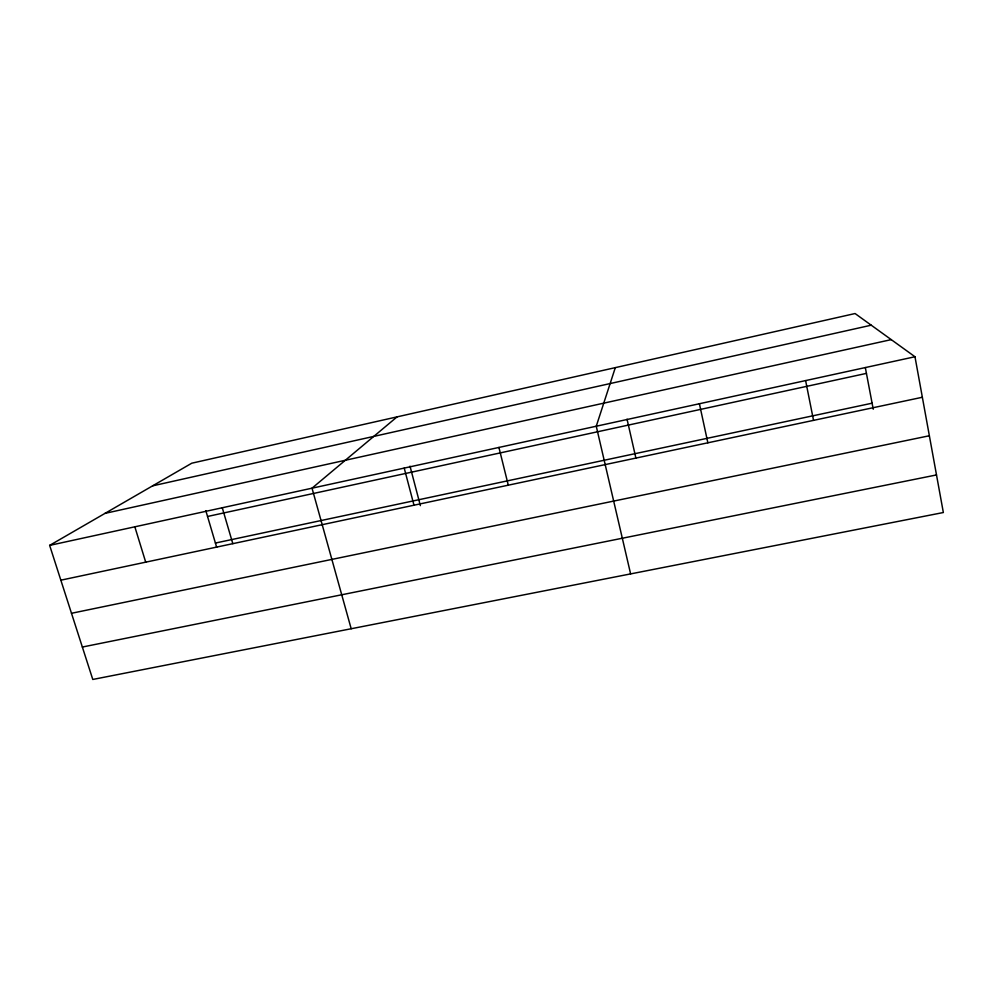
<?xml version="1.0" encoding="UTF-8"?>
<svg xmlns="http://www.w3.org/2000/svg" width="993" height="993" viewBox="0 0 993 993"><rect width="100%" height="100%" fill="white"/><g stroke="black" fill="none" stroke-linecap="round" stroke-linejoin="round"><path stroke-width="1.49" d="M615.312 367.633L596.259 426.22L630.617 573.904M397.063 416.874L312.025 488.184L351.187 628.743M49.65 545.38L191.786 463.197L855.072 313.54L914.975 356.748L943.35 512.525L92.783 679.46L49.65 545.38L914.975 356.748M152.599 485.85L871.233 325.195M104.973 513.381L891.23 339.631M207.549 516.472L866.442 373.38M215.419 543.047L872.102 403.195M60.846 580.185L922.348 397.262M71.496 613.289L929.361 435.753M82.357 647.039L936.498 474.939M134.837 526.811L145.71 562.162M205.836 510.687L216.673 547.304M222.271 507.746L232.809 543.668M404.213 468.088L413.994 505.201M410.01 466.164L420.362 505.623M498.92 447.446L508.292 485.18M627.042 419.183L635.892 458.058M699.407 403.741L707.86 442.804M805.608 380.592L813.54 420.374M865.325 367.547L873.244 409.228"/></g></svg>
